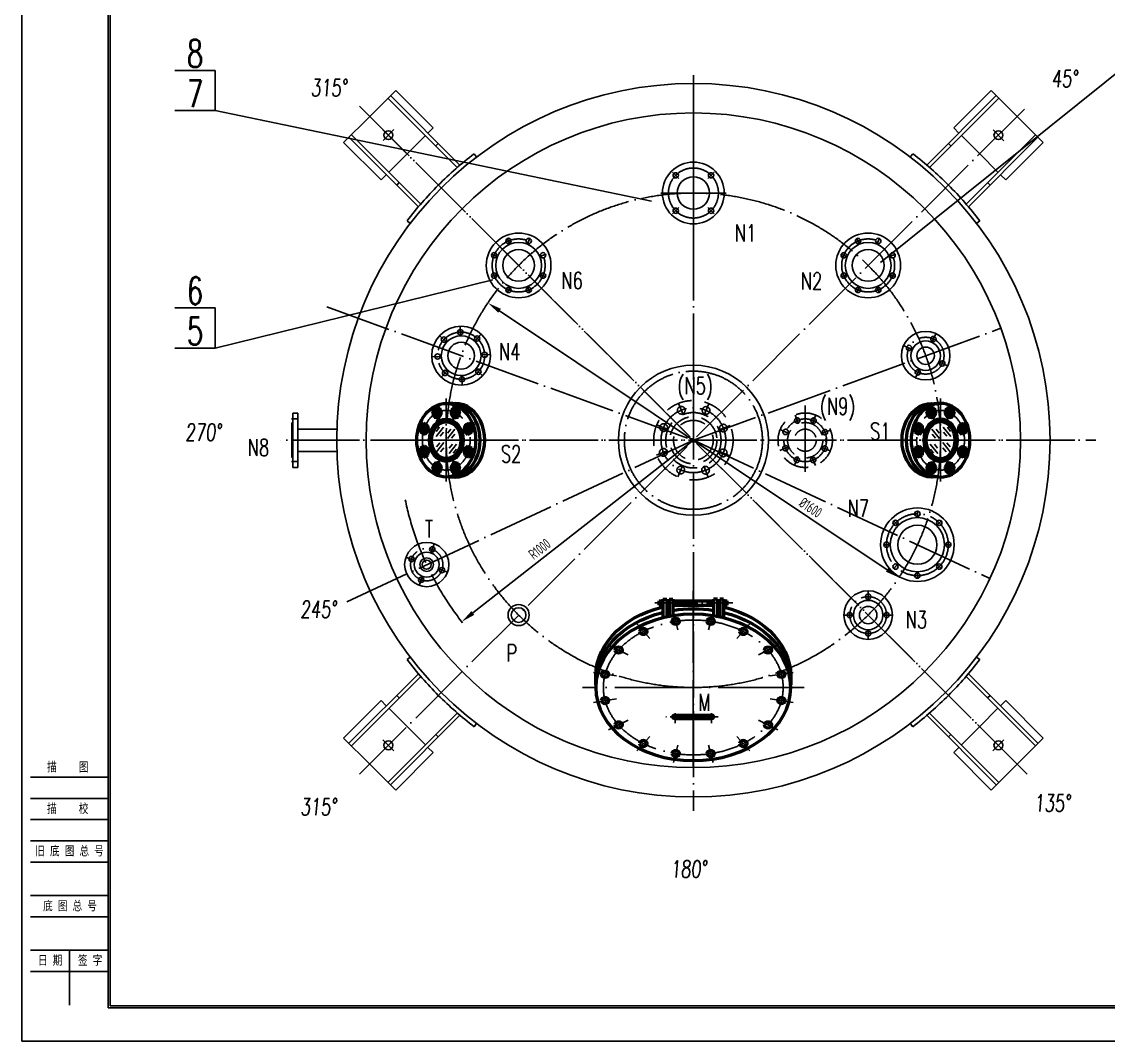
# Model space of a CAD drawing. Header units: millimetres. Extents: x 0 to 7128, y 0 to 10092.
# Drawn here: x 0 to 3693, y 0 to 3464 of the extents above; entities that cross this region are included whole.
import ezdxf
from ezdxf.enums import TextEntityAlignment as Align

# ---------------------------------------------------------------- set-up
doc = ezdxf.new("R2010")
doc.units = ezdxf.units.MM
doc.header["$LTSCALE"] = 360
doc.header["$MEASUREMENT"] = 0
for name, pattern in [('ACAD_ISO10W100', [18.7, 12, -3, 0.7, -3]), ('CENTER', [2, 1.25, -0.25, 0.25, -0.25]), ('CENTER1', [0.75, 0.625, -0.0625, 0, -0.0625]), ('CENTER2', [0.375, 0.3125, -0.03125, 0, -0.03125]), ('CENTER3', [0.375, 0.3125, -0.03125, 0, -0.03125]), ('HIDDEN1', [0.375, 0.25, -0.125])]:
    doc.linetypes.add(name, pattern=pattern)
doc.layers.get('0').update_dxf_attribs({"linetype": 'CONTINUOUS', "lineweight": 25})
doc.layers.get('Defpoints').update_dxf_attribs({"linetype": 'CONTINUOUS'})
for name, color, linetype in [('2', 3, 'CONTINUOUS'), ('3中心线层', 1, 'CENTER'), ('WS', 7, 'CONTINUOUS')]:
    doc.layers.add(name, color=color, linetype=linetype)
for name, color, linetype, lineweight in [('A', 2, 'CONTINUOUS', 50), ('B', 7, 'CONTINUOUS', 25), ('C', 1, 'CENTER', 25), ('C1', 1, 'CENTER1', 25), ('C2', 1, 'CENTER2', 25), ('C3', 1, 'CENTER3', 25), ('E1', 3, 'HIDDEN1', 25)]:
    doc.layers.add(name, color=color, linetype=linetype, lineweight=lineweight)
doc.styles.add('COMPLEX', font='COMPLEX', dxfattribs={"width": 0.7, "oblique": 5})
doc.styles.add('HZ', font='ROMANS.SHX', dxfattribs={"width": 0.7, "bigfont": 'hztxt.shx'})
doc.styles.get("Standard").update_dxf_attribs({"font": 'isocp.shx', "width": 0.7070000000000001, "bigfont": 'hztxt.shx'})
doc.dimstyles.new('STANDARD_WS$3', dxfattribs={"dimtxt": 2.5, "dimasz": 2.5, "dimexe": 1.25, "dimexo": 0.625, "dimtad": 1, "dimtoh": 1, "dimdec": 4, "dimdsep": 46, "dimtxsty": 'Standard', "dimcen": 2.5, "dimadec": 0, "dimazin": 0, "dimtfac": 1, "dimtdec": 4, "dimtmove": 0, "dimatfit": 0, "dimfxl": 1, "dimtolj": 1, "dimtzin": 0, "dimarcsym": 0})
doc.dimstyles.new('STANDARD_WS$4', dxfattribs={"dimtxt": 2.5, "dimasz": 2.5, "dimexe": 1.25, "dimexo": 0.625, "dimtad": 1, "dimtoh": 1, "dimdec": 4, "dimdsep": 46, "dimtxsty": 'Standard', "dimcen": 2.5, "dimadec": 0, "dimazin": 0, "dimtfac": 1, "dimtdec": 4, "dimtmove": 0, "dimatfit": 0, "dimfxl": 1, "dimtolj": 1, "dimtzin": 0, "dimarcsym": 0})

# ---------------------------------------------------------------- blocks, each defined once
blk = doc.blocks.new('label')
at = {"layer": '2'}
for p, q in [((-22.75, 64.5), (-0.75, 64.5)), ((-22.75, 58.5), (-0.75, 58.5)), ((-22.75, 52.5), (-0.75, 52.5)), ((-22.75, 46.5), (-0.75, 46.5)), ((-22.75, 40.5), (-0.75, 40.5)), ((-22.75, 31), (-0.75, 31)), ((-22.75, 25), (-0.75, 25)), ((-22.75, 15.5), (-0.75, 15.5)), ((-11.75, 15.5), (-11.74999999999999, 7.105427357601002e-15)), ((-22.75, 9.5), (-0.75, 9.5))]:
    blk.add_line(p, q, dxfattribs=at)
at = {"color": 1, "style": 'HZ', "width": 0.7}
for s, p in [('描    图', (-18.08084744203165, 65.84833304191672)), ('描    校', (-18.08084744203165, 54.05738647672902)), ('旧 底 图 总 号', (-21.41784556976208, 42.07209321755153)), ('底 图 总 号', (-19.20305904050186, 26.52970749410699)), ('日 期', (-20.64118933126375, 11.12184380890734)), ('签 字', (-9.321930958057962, 11.10732177066249))]:
    blk.add_text(s, height=3, dxfattribs=at).set_placement(p)
blk = doc.blocks.new('A$C01DF0A27')
at = {"layer": 'A'}
for p, q in [((436.4843580960276, 369.4007591549544), (387.3051583222098, 369.4007591549553)), ((420.4039865692827, 378.9647692651433), (420.4039865692827, 369.4007591549544)), ((420.4039865692827, 378.9647692651433), (432.4039865692827, 378.9647692651433)), ((432.4039865692827, 378.9647692651433), (432.4039865692827, 369.4007591549544)), ((436.4843580960276, 369.4007591549544), (436.4843580960276, 359.4007591549544)), ((436.4843580960276, 359.4007591549544), (389.5933076197041, 359.4007591549544)), ((436.4843580960276, 353.0217226757886), (390.8796914486861, 353.0217226757891)), ((436.4843580960276, 343.0217226757886), (392.6324243905663, 343.0217226757882)), ((420.4039865692827, 359.4007591549544), (420.4039865692827, 353.0217226757891)), ((420.4039865692827, 343.0217226757882), (420.4039865692827, 236.9782817789965)), ((432.4039865692827, 359.4007591549544), (432.4039865692827, 353.0217226757891)), ((432.4039865692827, 343.0217226757886), (432.4039865692827, 236.9782817789965)), ((436.4843580960276, 353.0217226757886), (436.4843580960276, 343.0217226757886)), ((124.2304220023365, 337.6786692467917), (124.2304220023365, 242.321335207992)), ((133.2301807121416, 337.6786692467917), (133.2301807121416, 242.321335207992)), ((436.4843580960276, 236.9782817789965), (392.6324243905661, 236.978281778996)), ((436.4843580960276, 226.9782817789965), (436.4843580960276, 236.9782817789965)), ((436.4843580960276, 210.5992452998307), (387.3051583222099, 210.5992452998303)), ((436.4843580960276, 220.5992452998307), (389.5933076197041, 220.5992452998307)), ((436.4843580960276, 226.9782817789965), (390.8796914486862, 226.9782817789969)), ((420.4039865692827, 226.978281778996), (420.4039865692827, 220.5992452998303)), ((420.4039865692827, 210.5992452998316), (420.4039865692827, 201.0352351896413)), ((420.4039865692827, 201.0352351896408), (432.4039865692827, 201.0352351896408)), ((432.4039865692827, 226.978281778996), (432.4039865692827, 220.5992452998303)), ((432.4039865692827, 210.5992452998316), (432.4039865692827, 201.0352351896413)), ((436.4843580960276, 210.5992452998307), (436.4843580960276, 220.5992452998307))]:
    blk.add_line(p, q, dxfattribs=at)
at = {"layer": 'A', "extrusion": (0, 0, -1)}
for centre, major_axis, ratio in [((205.5484676337192, 290.0000022273925), (3.260701510709162e-13, 255.0181334656063), 0.7499999999999999), ((171.1721523537008, 520.4285454287347), (-4.579955462499511e-13, 10), 0.75), ((239.9247829137379, 520.4285454287347), (-4.579955462499511e-13, 10), 0.75), ((107.6530041729725, 485.3478885662762), (-4.579955462499511e-13, 10), 0.75), ((303.4439310944662, 485.3478885662762), (-4.579955462499511e-13, 10), 0.75), ((59.03755287955676, 420.5272868417223), (-4.579955462499511e-13, 10), 0.75), ((352.0593823878816, 420.5272868417223), (-4.579955462499511e-13, 10), 0.75), ((32.7270602327128, 335.8350892674171), (-4.579955462499511e-13, 10), 0.75), ((378.3698750347256, 335.8350892674171), (-4.579955462499511e-13, 10), 0.75), ((32.7270602327128, 244.164915187368), (-4.579955462499511e-13, 10), 0.75), ((378.3698750347256, 244.164915187368), (-4.579955462499511e-13, 10), 0.75), ((59.03755287955676, 159.4727176130632), (-4.579955462499511e-13, 10), 0.75), ((352.0593823878816, 159.4727176130632), (-4.579955462499511e-13, 10), 0.75), ((107.6530041729727, 94.65211588850934), (-4.579955462499511e-13, 10), 0.75), ((303.4439310944662, 94.65211588850934), (-4.579955462499511e-13, 10), 0.75), ((171.1721523537003, 59.57145902605089), (-4.579955462499511e-13, 10), 0.75), ((239.9247829137373, 59.57145902605043), (-4.579955462499511e-13, 10), 0.75)]:
    blk.add_ellipse(centre, major_axis=major_axis, ratio=ratio, dxfattribs=at)
for centre, major_axis, ratio, start_param, end_param in [((220.0276799777248, 290.0000022273925), (3.260701510709162e-13, 255.0181334656063), 0.7499999999999999, 6.245324804602272, 7.537364767352787), ((234.5068923217304, 290.000002227393), (3.260701510709162e-13, 255.0181334656063), 0.7499999999999999, 6.20740989554529, 7.53736476735279), ((128.7303013572391, 337.6786692467931), (2.219659674164568e-13, 5.999839139870346), 0.7499999999999621, 4.71238898038469, 7.853981633974483), ((220.0276799777248, 290.0000022273925), (3.260701510709162e-13, 255.0181334656063), 0.7499999999999999, 7.578364865557425, 7.604268059154236), ((220.0276799777248, 290.0000022273925), (3.260701510709162e-13, 255.0181334656063), 0.7499999999999999, 7.644540243040986, 8.063423024907992), ((128.7303013572391, 242.321335207992), (-8.790664380305124e-13, 5.999839139870346), 0.7499999999999621, 1.570796326794897, 4.71238898038469), ((220.0276799777248, 290.0000022273925), (3.260701510709162e-13, 255.0181334656063), 0.7499999999999999, 8.170598500596201, 9.462638463346694), ((234.5068923217304, 290.000002227393), (3.260701510709162e-13, 255.0181334656063), 0.7499999999999999, 8.170598500596201, 9.500553372403644), ((220.0276799777248, 290.0000022273925), (3.260701510709162e-13, 255.0181334656063), 0.7499999999999999, 8.103695208794738, 8.129598402391556)]:
    blk.add_ellipse(centre, major_axis=major_axis, ratio=ratio, start_param=start_param, end_param=end_param, dxfattribs=at)
at = {"layer": 'B'}
blk.add_line((138.6629830238538, 242.3213352079929), (112.5609580043252, 242.3213352079929), dxfattribs=at)
at = {"layer": 'C1'}
for p, q in [((205.5484676337192, 2.227392542408779e-06), (205.5484676337192, 579.2960928359935)), ((5.266344032861525e-06, 290.0000022273925), (458.4367389419872, 290.0000022273925))]:
    blk.add_line(p, q, dxfattribs=at)
at = {"layer": 'C1', "extrusion": (0, 0, -1)}
blk.add_ellipse((205.5484676337192, 290.0000022273925), major_axis=(-7.078639060631675e-14, 234.9429052469113), ratio=0.7500000000000007, dxfattribs=at)
at = {"layer": 'C2'}
for p, q in [((166.6092115479714, 551.0144821125705), (175.5711732155871, 490.941383687873)), ((244.4877237194675, 551.0144821125705), (235.5257620518515, 490.941383687873)), ((94.6588481302947, 511.2773936522044), (120.1803557096326, 460.3498798986739)), ((316.4380871371443, 511.2773936522044), (290.9165795578064, 460.3498798986734)), ((39.5904240651106, 437.8528282319594), (77.78605938025862, 403.8241514595093)), ((371.5065112023277, 437.8528282319594), (333.3108758871796, 403.8241514595093)), ((426.4039865692827, 390.5269030416989), (426.4039865692827, 186.4821172795801)), ((9.787607719836046, 341.9190103417241), (54.84243153835916, 329.9697281182362)), ((128.7303013572391, 224.790470015113), (128.7303013572391, 361.7989451910125)), ((401.3093275476023, 341.9190103417241), (356.2545037290791, 329.9697281182362)), ((138.6629830238538, 337.6786692467922), (112.5609580043252, 337.6786692467922)), ((9.787607719835933, 238.0809941130628), (54.84243153835916, 250.0302763365503)), ((138.6629830238538, 242.3213352079929), (112.5609580043252, 242.3213352079929)), ((401.3093275476024, 238.0809941130628), (356.2545037290791, 250.0302763365503)), ((39.59042406511026, 142.1471762228266), (77.78605938025851, 176.1758529952776)), ((371.5065112023281, 142.1471762228266), (333.3108758871798, 176.1758529952776)), ((94.65884813029425, 68.72261080258158), (120.1803557096323, 119.6501245561121)), ((316.4380871371436, 68.72261080258068), (290.9165795578057, 119.6501245561117)), ((166.6092115479709, 28.98552234221506), (175.5711732155868, 89.05862076691301)), ((244.4877237194668, 28.98552234221461), (235.5257620518508, 89.05862076691255))]:
    blk.add_line(p, q, dxfattribs=at)
blk = doc.blocks.new('人孔DN400-3')
at = {"layer": 'A'}
blk.add_blockref('A$C01DF0A27', (-205.5484676337192, -289.648047531693), dxfattribs=at)
blk = doc.blocks.new('视镜DN80')
at = {"layer": 'A'}
for p, q in [((-23.65634935935272, 71.38934932448223), (-29.63257243093717, 61.65389239867238)), ((-13.92331541140005, 69.78762653904352), (-23.65634935935272, 71.38934932448223)), ((23.6563493593528, 71.389349324482), (13.92331541140037, 69.7876265390434)), ((29.6325724309372, 61.65389239867216), (23.6563493593528, 71.389349324482)), ((-29.63257243093717, 61.65389239867238), (-25.87576155456917, 50.31671268742394)), ((-25.87576155456917, 50.31671268742394), (-16.14272760661673, 48.71498990198535)), ((-16.14272760661673, 48.71498990198535), (-10.16650453503208, 58.45044682779502)), ((-10.16650453503208, 58.45044682779502), (-13.92331541140005, 69.78762653904352)), ((13.92331541140037, 69.7876265390434), (10.16650453503188, 58.45044682779519)), ((10.16650453503188, 58.45044682779519), (16.14272760661645, 48.71498990198523)), ((16.14272760661645, 48.71498990198523), (25.87576155456911, 50.31671268742372)), ((25.87576155456911, 50.31671268742372), (29.6325724309372, 61.65389239867216)), ((-49.32311391893769, 37.04071553867163), (-57.11147945958568, 29.57043669919113)), ((-57.11147945958568, 29.57043669919113), (-55.83010123123476, 17.40414426425025)), ((-40.25337014993899, 32.34470194321133), (-49.32311391893769, 37.04071553867163)), ((-38.97199192158824, 20.17840950827053), (-40.25337014993899, 32.34470194321133)), ((40.25337014993896, 32.34470194321159), (38.97199192158813, 20.17840950827076)), ((49.32311391893779, 37.04071553867158), (40.25337014993896, 32.34470194321159)), ((57.11147945958569, 29.57043669919096), (49.32311391893779, 37.04071553867158)), ((55.83010123123485, 17.40414426425014), (57.11147945958569, 29.57043669919096)), ((-55.83010123123476, 17.40414426425025), (-46.76035746223603, 12.70813066878995)), ((-46.76035746223603, 12.70813066878995), (-38.97199192158824, 20.17840950827053)), ((38.97199192158813, 20.17840950827076), (46.76035746223589, 12.70813066878998)), ((46.76035746223589, 12.70813066878998), (55.83010123123485, 17.40414426425014)), ((-55.83010123123485, -17.40414426425016), (-57.11147945958568, -29.57043669919099)), ((-46.76035746223592, -12.70813066879001), (-55.83010123123485, -17.40414426425016)), ((-38.97199192158813, -20.17840950827076), (-46.76035746223592, -12.70813066879001)), ((-40.25337014993896, -32.34470194321159), (-38.97199192158813, -20.17840950827076)), ((46.76035746223623, -12.70813066879009), (38.97199192158824, -20.17840950827059)), ((38.97199192158824, -20.17840950827059), (40.25337014993896, -32.34470194321136)), ((55.83010123123485, -17.40414426425059), (46.76035746223623, -12.70813066879009)), ((57.11147945958568, -29.57043669919116), (55.83010123123485, -17.40414426425059)), ((-57.11147945958568, -29.57043669919099), (-49.32311391893778, -37.04071553867158)), ((-49.32311391893778, -37.04071553867158), (-40.25337014993896, -32.34470194321159)), ((40.25337014993896, -32.34470194321136), (49.32311391893758, -37.04071553867186)), ((49.32311391893758, -37.04071553867186), (57.11147945958568, -29.57043669919116)), ((-25.87576155456911, -50.31671268742372), (-29.63257243093737, -61.65389239867204)), ((-29.63257243093737, -61.65389239867204), (-23.6563493593528, -71.389349324482)), ((-16.14272760661645, -48.71498990198526), (-25.87576155456911, -50.31671268742372)), ((-23.6563493593528, -71.389349324482), (-13.92331541140037, -69.78762653904343)), ((-10.16650453503188, -58.45044682779522), (-16.14272760661645, -48.71498990198526)), ((-13.92331541140037, -69.78762653904343), (-10.16650453503188, -58.45044682779522)), ((16.1427276066165, -48.71498990198523), (10.16650453503208, -58.45044682779508)), ((10.16650453503208, -58.45044682779508), (13.92331541140008, -69.78762653904352)), ((13.92331541140008, -69.78762653904352), (23.65634935935272, -71.38934932448223)), ((25.87576155456917, -50.31671268742394), (16.1427276066165, -48.71498990198523)), ((23.65634935935272, -71.38934932448223), (29.63257243093717, -61.65389239867238)), ((29.63257243093717, -61.65389239867238), (25.87576155456917, -50.31671268742394))]:
    blk.add_line(p, q, dxfattribs=at)
for centre, major_axis, ratio, start_param, end_param in [((-19.82573626627969, -5.854872142663226e-12), (-9.23705556488131e-13, 80.00000000000007), 0.7999999999999984, 6.12767065148893, 9.580292616460502), ((-9.912868133139867, -2.842170943040401e-14), (-9.23705556488131e-13, 80.00000000000007), 0.7999999999999984, 6.205663401684784, 9.502299866264146), ((-1.4210854715202e-14, 0), (-9.23705556488131e-13, 80.00000000000007), 0.7999999999999984, 4.71238898038468, 10.99557428756427), ((-19.89953848298485, 60.05216961323356), (2.5602966050467e-13, 10.6272357939597), 0.8000000000000007, -1.570796326794868, 4.712388980384718), ((-19.89953848298485, 60.05216961323356), (-4.60631532916985e-13, 6.000000000000099), 0.8000000000000077, 4.712388980384634, 10.99557428756422), ((19.89953848298454, 60.05216961323367), (2.5602966050467e-13, 10.6272357939597), 0.8000000000000007, -1.570796326794868, 4.712388980384718), ((19.89953848298454, 60.05216961323367), (-4.60631532916985e-13, 6.000000000000099), 0.8000000000000077, 4.712388980384634, 10.99557428756422), ((-48.04173569058698, 24.87442310373083), (3.657566578638145e-13, 10.6272357939597), 0.7999999999999896, -1.570796326794878, 4.712388980384707), ((-48.04173569058698, 24.87442310373083), (9.902079156631608e-13, 5.999999999999902), 0.8000000000000148, -1.570796326794792, 4.712388980384794), ((-1.4210854715202e-14, 0), (5.735784168127617e-13, 45.92297856401267), 0.8000000000000008, -1.570796326794887, 4.712388980384699), ((-1.4210854715202e-14, 0), (7.815970093361128e-13, 40.00000000000014), 0.799999999999994, -1.57079632679488, 4.712388980384707), ((48.04173569058706, 24.87442310373089), (3.657566578638145e-13, 10.6272357939597), 0.7999999999999896, -1.570796326794878, 4.712388980384707), ((48.04173569058706, 24.87442310373089), (1.171396313281983e-12, 5.999999999999901), 0.7999999999999821, -1.570796326794749, 4.712388980384837), ((-48.04173569058686, -24.87442310373103), (2.5602966050467e-13, 10.6272357939597), 0.8000000000000007, -1.570796326794868, 4.712388980384718), ((-48.04173569058686, -24.87442310373103), (-2.804423360203191e-13, 6.000000000000099), 0.7999999999999748, 4.712388980384676, 10.99557428756426), ((48.04173569058695, -24.87442310373086), (2.5602966050467e-13, 10.6272357939597), 0.8000000000000007, -1.570796326794868, 4.712388980384718), ((48.04173569058695, -24.87442310373086), (-2.804423360203191e-13, 6.000000000000099), 0.7999999999999748, 4.712388980384676, 10.99557428756426), ((-19.89953848298474, -60.05216961323359), (2.5602966050467e-13, 10.6272357939597), 0.8000000000000007, -1.570796326794868, 4.712388980384718), ((-19.89953848298474, -60.05216961323359), (-4.60631532916985e-13, 6.000000000000099), 0.8000000000000077, 4.712388980384634, 10.99557428756422), ((19.89953848298471, -60.05216961323379), (2.5602966050467e-13, 10.6272357939597), 0.8000000000000007, -1.570796326794868, 4.712388980384718), ((19.89953848298471, -60.05216961323379), (-4.60631532916985e-13, 6.000000000000099), 0.8000000000000077, 4.712388980384634, 10.99557428756422)]:
    blk.add_ellipse(centre, major_axis=major_axis, ratio=ratio, start_param=start_param, end_param=end_param, dxfattribs=at)
at = {"layer": 'B'}
for p, q in [((-22.38858760981232, 8.352024855192951), (-6.139019168137267, 28.64526186085394)), ((-22.1051758758132, 19.4374100140567), (-15.00758489307638, 28.30122055148161)), ((4.881084903108487, 5.086423254399818), (21.13065334478351, 25.37966026006083)), ((5.16449663710749, 16.17180841326339), (12.26208761984459, 25.03561895068839)), ((-13.5200218848732, 8.69606616456528), (-6.422430902136327, 17.55987670198988)), ((13.7496506280476, 5.430464563772176), (20.84724161078448, 14.29427510119675)), ((-18.65302980678975, -24.30408194257438), (-2.403461365114609, -4.010844936913202)), ((-18.36961807279063, -13.21869678371064), (-11.27202709005364, -4.354886246285844)), ((-9.78446408185063, -23.96004063320206), (-2.68687309911364, -15.09623009577729)), ((6.001759259193122, -28.50274888809989), (22.25132770086829, -8.209511882438704)), ((6.285170993192267, -17.41736372923611), (13.38276197592926, -8.553553191811346)), ((14.87032498413235, -28.15870757872736), (21.96791596686923, -19.29489704130276))]:
    blk.add_line(p, q, dxfattribs=at)
for centre, major_axis, ratio, start_param, end_param in [((-19.89953848298485, 60.05216961323356), (-6.84952095042521e-13, 4.500000000000202), 0.7999999999999606, -0.1722331067387233, 4.311802814269505), ((19.89953848298454, 60.05216961323367), (7.141787161657732e-13, 4.500000000000162), 0.799999999999952, -0.9576312701358453, 3.526404650872307), ((-48.04173569058698, 24.87442310373083), (4.011790899483008e-13, 4.500000000000005), 0.7999999999999662, 0.6131650566590512, 5.097200977667073), ((48.04173569058706, 24.87442310373089), (-1.278976924368224e-13, 4.500000000000154), 0.7999999999999571, 4.540155873646164, 9.024191794654177), ((-48.04173569058686, -24.87442310373103), (6.349920589343524e-13, 4.499999999999958), 0.8000000000000514, 1.398563220056474, 5.882599141064688), ((48.04173569058695, -24.87442310373086), (4.011790899483008e-13, 4.500000000000005), 0.7999999999999662, 3.754757710248844, 8.238793631256867), ((-19.89953848298474, -60.05216961323359), (-4.773681450131932e-13, 4.49999999999992), 0.8000000000000225, 2.18396138345372, 6.667997304461755), ((19.89953848298471, -60.05216961323379), (1.973421426271179e-14, 4.499999999999917), 0.8000000000000328, 2.969359546851302, 7.45339546785935)]:
    blk.add_ellipse(centre, major_axis=major_axis, ratio=ratio, start_param=start_param, end_param=end_param, dxfattribs=at)
at = {"layer": 'C1'}
blk.add_ellipse((-1.4210854715202e-14, 0), major_axis=(-4.07729405793589e-13, 65.00000000000004), ratio=0.7999999999999987, start_param=4.712388980384684, end_param=10.99557428756427, dxfattribs=at)
at = {"layer": 'C2'}
for p, q in [((-14.80147114140975, 44.66739046583143), (-24.49173967136575, 73.910362600903)), ((14.80147114140946, 44.66739046583137), (24.49173967136583, 73.91036260090306)), ((-35.73391237266513, 18.50183892676191), (-59.12829008072246, 30.6146745892072)), ((35.73391237266513, 18.50183892676216), (59.12829008072251, 30.61467458920723)), ((-35.73391237266516, -18.50183892676219), (-59.12829008072249, -30.61467458920725)), ((35.73391237266513, -18.50183892676193), (59.12829008072235, -30.6146745892074)), ((-14.80147114140946, -44.6673904658314), (-24.49173967136581, -73.91036260090308)), ((14.80147114140975, -44.66739046583143), (24.49173967136575, -73.910362600903))]:
    blk.add_line(p, q, dxfattribs=at)
at = {"layer": 'C3'}
for p, q in [((4.263256414560601e-14, 89.98142331900408), (9.947598300641403e-14, -90.91165405495786)), ((78.41957899601312, -5.684341886080801e-14), (-97.09178405252715, 2.842170943040401e-14))]:
    blk.add_line(p, q, dxfattribs=at)
blk = doc.blocks.new('*D18')
at = {"layer": 'B', "lineweight": -2}
blk.add_line((2282.717702280753, 2042.119001762166), (1533.199288715221, 1455.155503982093), dxfattribs=at)
at = {"layer": 'B'}
blk.add_solid([(1528.266822347321, 1461.453978045668), (1538.131755083121, 1448.857029918517), (1495.408444333766, 1425.560705774694)], dxfattribs=at)
at = {"layer": 'Defpoints', "color": 0}
for p in [(2282.717702280753, 2042.119001762166), (1495.408444333766, 1425.560705774694)]:
    blk.add_point(p, dxfattribs=at)
at = {"layer": 'B', "lineweight": -2, "insert": (1760.093491085318, 1672.469730959294), "char_height": 36, "attachment_point": 5, "rotation": 38.065236311319445}
blk.add_mtext('\\A1;R1000', dxfattribs=at)
blk = doc.blocks.new('*D43')
at = {"layer": 'B', "lineweight": -2}
blk.add_line((1624.119173974976, 2482.01896597388), (2941.316230586523, 1602.219037550445), dxfattribs=at)
at = {"layer": 'B'}
for points in [[(1628.562607956913, 2488.671476360807), (1619.67573999304, 2475.366455586953), (1584.204111653414, 2508.679569865499)], [(2945.75966456846, 1608.871547937371), (2936.872796604586, 1595.566527163517), (2981.231292908085, 1575.558433658825)]]:
    blk.add_solid(points, dxfattribs=at)
at = {"layer": 'Defpoints', "color": 0}
for p in [(1584.204111653414, 2508.679569865499), (2981.231292908085, 1575.558433658825)]:
    blk.add_point(p, dxfattribs=at)
at = {"layer": 'B', "lineweight": -2, "insert": (2681.204703394202, 1813.475889066457), "char_height": 36, "attachment_point": 5, "rotation": 326.25971461102955}
blk.add_mtext('\\A1;%%c1600{}{}', dxfattribs=at)

msp = doc.modelspace()

# ---------------------------------------------------------------- linework, layer by layer
at = {"layer": '3中心线层', "color": 0, "lineweight": -2}
for p, q in [((2282.71770228075, 3082.119001762163), (2282.71770228075, 2682.119001762163)), ((1650.248689174749, 2729.034270983399), (1658.364305167636, 2709.44144078636)), ((1727.247322993353, 2729.034270983399), (1719.131707000466, 2709.441440786359)), ((2838.188081568149, 2729.034270983397), (2846.303697561036, 2709.441440786357)), ((2915.186715386752, 2729.034270983397), (2907.071099393866, 2709.441440786357)), ((1595.802433059515, 2674.588014868167), (1615.395263256555, 2666.47239887528)), ((1781.693579108587, 2674.588014868165), (1762.100748911547, 2666.472398875278)), ((2783.741825452915, 2674.588014868163), (2803.334655649955, 2666.472398875276)), ((2969.632971501987, 2674.588014868164), (2950.040141304947, 2666.472398875278)), ((1595.802433059514, 2597.589381049563), (1615.395263256555, 2605.70499704245)), ((1781.693579108586, 2597.58938104956), (1762.100748911546, 2605.704997042449)), ((2783.741825452915, 2597.589381049558), (2803.334655649955, 2605.704997042447)), ((2969.632971501987, 2597.58938104956), (2950.040141304947, 2605.704997042447)), ((1650.248689174748, 2543.143124934329), (1658.364305167635, 2562.735955131368)), ((1727.247322993352, 2543.143124934328), (1719.131707000465, 2562.735955131368)), ((2838.18808156815, 2543.143124934326), (2846.303697561037, 2562.735955131366)), ((2915.186715386753, 2543.143124934326), (2907.071099393866, 2562.735955131366)), ((3044.016243391538, 1782.042116414622), (3044.016243391538, 1802.197207385331)), ((2976.89593211736, 1754.239973174154), (2962.64413061654, 1768.491774674974)), ((3111.136554665715, 1754.239973174155), (3125.388356166535, 1768.491774674974)), ((2949.093788876893, 1687.119661899976), (2928.938697906183, 1687.119661899976)), ((3138.938697906183, 1687.119661899978), (3159.093788876893, 1687.119661899977)), ((2976.895932117361, 1619.999350625799), (2962.64413061654, 1605.74754912498)), ((3044.016243391538, 1592.197207385331), (3044.016243391539, 1572.042116414621)), ((3111.136554665716, 1619.9993506258), (3125.388356166536, 1605.74754912498))]:
    msp.add_line(p, q, dxfattribs=at)
for centre, radius in [((2282.71770228075, 2882.119001762163), 0), ((1688.74800608405, 2636.088697958864), 89.99999999999909), ((2876.687398477451, 2636.088697958861), 89.99999999999909), ((3044.016243391538, 1687.119661899977), 0)]:
    msp.add_circle(centre, radius, dxfattribs=at)
at = {"layer": 'A', "color": 0, "lineweight": -2}
for p, q in [((1182.501181794473, 3142.335522248358), (1270.889529442791, 3230.723869896677)), ((1489.450441992885, 2976.807618287256), (1253.211859913128, 3213.046200367013)), ((1270.889529442791, 3230.723869896677), (1398.16875005637, 3103.444649283098)), ((3075.984962568571, 2976.807618287351), (3312.223544648328, 3213.046200367108)), ((3294.545875118664, 3230.723869896771), (3167.266654505086, 3103.444649283193)), ((3382.934222766982, 3142.335522248453), (3294.545875118664, 3230.723869896771)), ((1480.311575048947, 2968.975922482717), (1244.726578538889, 3204.560918992775)), ((3085.123829512509, 2968.975922482812), (3320.708826022566, 3204.560918992869)), ((1182.501181794473, 3142.335522248358), (1094.112834146155, 3053.94717460004)), ((3382.934222766982, 3142.335522248453), (3471.322570415301, 3053.947174600135)), ((1398.16875005637, 3103.444649283098), (1380.491080526707, 3085.766979753434)), ((3167.266654505086, 3103.444649283193), (3184.944324034749, 3085.766979753529)), ((1348.029085755576, 2835.386262049946), (1111.790503675818, 3071.624844129703)), ((1355.860781560114, 2844.525128993884), (1120.275785050057, 3080.110125503942)), ((1372.005799152468, 3077.281698379196), (1309.780402408052, 3015.05630163478)), ((3193.429605408988, 3077.281698379291), (3255.655002153404, 3015.056301634874)), ((3209.574623001341, 2844.52512899398), (3445.159619511399, 3080.110125504037)), ((3217.40631880588, 2835.386262050041), (3453.644900885637, 3071.624844129798)), ((1094.112834146155, 3053.94717460004), (1221.392054759733, 2926.667953986461)), ((1415.846419586034, 3050.411640694107), (1407.361138211795, 3041.926359319868)), ((3149.588984975422, 3050.411640694202), (3158.07426634966, 3041.926359319963)), ((3471.322570415301, 3053.947174600135), (3344.043349801723, 2926.667953986556)), ((1247.555005663635, 2952.830904890363), (1309.780402408052, 3015.05630163478)), ((1544.597411644664, 3005.856803205641), (1537.302879881162, 3015.38517170981)), ((3020.837992916791, 3005.856803205736), (3028.132524680293, 3015.385171709906)), ((3317.880398897821, 2952.830904890458), (3255.655002153404, 3015.056301634874)), ((1221.392054759733, 2926.667953986461), (1239.069724289397, 2944.345623516125)), ((1274.425063348724, 2908.990284456798), (1282.910344722963, 2917.475565831036)), ((3291.010341212732, 2908.990284456892), (3282.525059838493, 2917.475565831131)), ((3344.043349801723, 2926.667953986556), (3326.365680272059, 2944.345623516219)), ((1318.979900837191, 2780.239292398167), (1309.451532333021, 2787.533824161669)), ((3246.455503724264, 2780.239292398262), (3255.983872228435, 2787.533824161764)), ((938.1162892604689, 2134.619001762152), (921.1162892604689, 2134.619001762152)), ((921.1162892604689, 2134.619001762152), (921.1162892604689, 1949.619001762152)), ((938.1162892604689, 1949.619001762152), (938.1162892604689, 2134.619001762152)), ((921.1162892604689, 2101.119001762152), (918.1162892604689, 2101.119001762152)), ((918.1162892604689, 2101.119001762152), (918.1162892604689, 1983.119001762152)), ((1071.313558322179, 2080.119001762152), (938.1162892604689, 2080.119001762152)), ((938.1162892604689, 2004.119001762152), (1071.31355832218, 2004.119001762152)), ((918.1162892604689, 1983.119001762152), (921.1162892604689, 1983.119001762152)), ((921.1162892604689, 1949.619001762152), (938.1162892604689, 1949.619001762152)), ((1318.979900837287, 1303.998711126041), (1309.451532333117, 1296.704179362539)), ((3246.45550372436, 1303.998711126137), (3255.98387222853, 1296.704179362634)), ((1348.029085755671, 1248.851741474262), (1111.790503675914, 1012.613159394505)), ((1355.86078156021, 1239.712874530324), (1120.275785050153, 1004.127878020266)), ((3209.574623001437, 1239.712874530419), (3445.159619511494, 1004.127878020361)), ((3217.406318805975, 1248.851741474357), (3453.644900885733, 1012.6131593946)), ((1094.11283414625, 1030.290828924168), (1221.392054759829, 1157.570049537747)), ((1221.392054759829, 1157.570049537747), (1239.069724289493, 1139.892380008084)), ((1274.42506334882, 1175.247719067411), (1282.910344723059, 1166.762437693172)), ((3291.010341212827, 1175.247719067506), (3282.525059838588, 1166.762437693268)), ((3344.043349801818, 1157.570049537842), (3326.365680272154, 1139.892380008179)), ((3471.322570415397, 1030.290828924263), (3344.043349801818, 1157.570049537842)), ((1480.311575049043, 1115.262081041491), (1244.726578538985, 879.6770845314338)), ((1247.555005663731, 1131.407098633845), (1309.780402408147, 1069.181701889429)), ((3085.123829512605, 1115.262081041587), (3320.708826022662, 879.6770845315291)), ((3317.880398897916, 1131.40709863394), (3255.655002153499, 1069.181701889524)), ((1489.450441992981, 1107.430385236953), (1253.211859913224, 871.1918031571954)), ((1544.59741164476, 1078.381200318568), (1537.302879881258, 1068.852831814398)), ((3020.837992916887, 1078.381200318663), (3028.132524680389, 1068.852831814493)), ((3075.984962568666, 1107.430385237048), (3312.223544648423, 871.1918031572909)), ((1372.005799152564, 1006.956305145012), (1309.780402408147, 1069.181701889429)), ((1415.846419586129, 1033.826362830101), (1407.361138211891, 1042.31164420434)), ((3149.588984975517, 1033.826362830197), (3158.074266349756, 1042.311644204435)), ((3193.429605409083, 1006.956305145108), (3255.655002153499, 1069.181701889524)), ((1182.501181794569, 941.90248127585), (1094.11283414625, 1030.290828924168)), ((1398.168750056466, 980.7933542411104), (1380.491080526802, 998.4710237707739)), ((3167.266654505181, 980.7933542412056), (3184.944324034845, 998.4710237708691)), ((3382.934222767078, 941.9024812759453), (3471.322570415397, 1030.290828924263)), ((1270.889529442887, 853.5141336275317), (1398.168750056466, 980.7933542411104)), ((3294.54587511876, 853.514133627627), (3167.266654505181, 980.7933542412056)), ((1182.501181794569, 941.90248127585), (1270.889529442887, 853.5141336275317)), ((3382.934222767078, 941.9024812759453), (3294.54587511876, 853.514133627627))]:
    msp.add_line(p, q, dxfattribs=at)
at = {"layer": 'A', "color": 0, "linetype": 'ACAD_ISO10W100', "lineweight": -2}
for p, q in [((2282.71770228075, 2771.119001762163), (2282.71770228075, 2993.119001762163)), ((2212.007024162096, 2952.829679880818), (2233.220227597692, 2931.616476445222)), ((2353.428380399405, 2952.829679880818), (2332.215176963809, 2931.616476445221)), ((2171.71770228075, 2882.119001762163), (2393.71770228075, 2882.119001762163)), ((2212.007024162096, 2811.408323643508), (2233.220227597692, 2832.621527079104)), ((2353.428380399405, 2811.408323643508), (2332.215176963809, 2832.621527079104))]:
    msp.add_line(p, q, dxfattribs=at)
at = {"layer": 'A', "color": 0, "lineweight": -2}
for centre, radius in [((2282.71770228075, 2042.119001762163), 1111.999999999999), ((1246.140792101263, 3078.695911941569), 15), ((3319.294612460194, 3078.695911941663), 15), ((2282.71770228075, 2882.119001762163), 105), ((2222.613625879894, 2942.22307816302), 9), ((2282.71770228075, 2882.119001762163), 55), ((2342.821778681607, 2942.22307816302), 9), ((2222.613625879894, 2822.014925361306), 9), ((2342.821778681607, 2822.014925361306), 9), ((1688.74800608405, 2636.088697958864), 110), ((2876.687398477451, 2636.088697958861), 110), ((1688.74800608405, 2636.088697958864), 78), ((1654.306497171193, 2719.237855884879), 9), ((1723.189514996909, 2719.23785588488), 9), ((2876.687398477451, 2636.088697958861), 78), ((2842.245889564593, 2719.237855884878), 9), ((2911.128907390309, 2719.237855884876), 9), ((1605.598848158036, 2670.530206871722), 9), ((1688.74800608405, 2636.088697958865), 54), ((1771.897164010066, 2670.530206871721), 9), ((2793.538240551436, 2670.530206871719), 9), ((2876.687398477451, 2636.088697958862), 54), ((2959.836556403466, 2670.530206871719), 9), ((1605.598848158035, 2601.647189046006), 9), ((1771.897164010066, 2601.647189046006), 9), ((2793.538240551435, 2601.647189046003), 9), ((2959.836556403467, 2601.647189046003), 9), ((1654.306497171192, 2552.939540032848), 9), ((1723.189514996908, 2552.939540032849), 9), ((2842.245889564593, 2552.939540032847), 9), ((2911.128907390309, 2552.939540032845), 9), ((1493.375900820584, 2329.415922155713), 100), ((1490.583941084385, 2409.367188317241), 9), ((3072.059503740913, 2329.415922155718), 82.5), ((1434.867604691051, 2383.975790960713), 9), ((1493.375900820584, 2329.415922155713), 67.5), ((1493.375900820584, 2329.415922155713), 45.49999999999999), ((1547.935769625584, 2387.924218285246), 9), ((3015.415267051123, 2355.829563514512), 9), ((3072.059503740913, 2329.415922155718), 50), ((3098.473145099707, 2386.060158845507), 9), ((1413.424634659056, 2326.623962419512), 9), ((1573.327166982112, 2332.207881891913), 9), ((3072.059503740913, 2329.415922155718), 29.5), ((2282.71770228075, 2042.119001762162), 254.999999999997), ((3128.703740430703, 2303.002280796924), 9), ((1438.816032015584, 2270.907626026179), 9), ((1496.167860556784, 2249.464655994186), 9), ((1551.884196950118, 2274.856053350713), 9), ((3045.645862382118, 2272.771685465928), 9), ((3044.016243391538, 1687.119661899977), 125.0000000000001), ((3044.016243391538, 1687.119661899977), 92.00000000000011), ((3044.016243391538, 1792.119661899977), 9), ((2969.77003136695, 1761.365873924565), 9), ((3044.016243391538, 1687.119661899976), 66.5), ((3118.262455416125, 1761.365873924564), 9), ((1376.409915244099, 1619.500740021462), 75), ((1376.409915244099, 1619.500740021462), 42.5), ((1395.221023127011, 1671.183834164687), 9), ((2939.016243391538, 1687.119661899977), 9), ((3149.016243391538, 1687.119661899977), 9), ((1324.726821100875, 1638.311847904374), 9), ((1376.409915244099, 1619.500740021462), 23), ((1376.409915244099, 1619.500740021462), 15.65543500489116), ((1428.093009387324, 1600.689632138551), 9), ((2969.770031366951, 1612.873449875389), 9), ((3044.016243391538, 1582.119661899976), 9), ((3118.262455416126, 1612.873449875389), 9), ((1357.598807361188, 1567.817645878237), 9), ((2876.687398477452, 1448.149305565462), 82.5), ((2876.687398477452, 1510.649305565463), 9), ((1688.74800608405, 1448.149305565462), 35.83691269798783), ((2876.687398477452, 1448.149305565462), 50), ((2876.687398477452, 1448.149305565462), 29.5), ((1688.74800608405, 1448.149305565462), 25.03503970028669), ((2814.187398477452, 1448.149305565463), 9), ((2939.187398477452, 1448.149305565462), 9), ((2876.687398477452, 1385.649305565462), 9), ((1246.140792101358, 1005.54209158264), 15), ((3319.294612460288, 1005.542091582734), 15)]:
    msp.add_circle(centre, radius, dxfattribs=at)
at = {"layer": 'A', "color": 0, "linetype": 'ACAD_ISO10W100', "lineweight": -2}
msp.add_circle((2282.71770228075, 2882.119001762163), 85, dxfattribs=at)
at = {"layer": 'A', "color": 0, "lineweight": -2}
for centre, radius, start, end in [((2282.71770228075, 2042.119001762162), 1211.999999999999, 0, 359.9999999999995), ((2281.345119758368, 2043.491584284463), 1224, 127.4362007243385, 134.9999999999973), ((2284.090284803087, 2043.491584284559), 1224, 44.99999999999727, 52.56379927565769), ((2281.345119758368, 2043.491584284463), 1224, 134.9999999999973, 142.5637992756577), ((2284.090284803087, 2043.491584284559), 1224, 37.43620072433841, 44.99999999999727), ((2281.345119758464, 2040.746419239745), 1224, 217.4362007243384, 224.9999999999973), ((2284.090284803183, 2040.746419239841), 1224, 314.9999999999973, 322.5637992756577), ((2281.345119758464, 2040.746419239745), 1224, 224.9999999999973, 232.5637992756577), ((2284.090284803183, 2040.746419239841), 1224, 307.4362007243384, 314.9999999999973)]:
    msp.add_arc(centre, radius, start, end, dxfattribs=at)
at = {"layer": 'B', "color": 0, "lineweight": -2}
for p, q in [((3931.470165163584, 3458.79785142839), (2918.241633854917, 2646.369636797298)), ((520.6266548110525, 3298.753918833497), (657.42665481105, 3298.753918833497)), ((657.42665481105, 3161.953918833497), (657.42665481105, 3298.753918833497)), ((520.6266548110525, 3161.953918833497), (657.42665481105, 3161.953918833497)), ((657.42665481105, 3161.953918833497), (2140.243642903113, 2854.943192609543)), ((657.42665481105, 2355.18600957705), (1601.570681992967, 2587.09773793236)), ((520.6266548110525, 2491.98600957705), (657.42665481105, 2491.98600957705)), ((657.42665481105, 2355.18600957705), (657.42665481105, 2491.98600957705)), ((520.6266548110525, 2355.18600957705), (657.42665481105, 2355.18600957705))]:
    msp.add_line(p, q, dxfattribs=at)
at = {"layer": 'C', "color": 0, "lineweight": -2}
for p, q in [((1227.945043055697, 3060.500162896004), (1264.888443157329, 3097.443562997635)), ((3301.098863414629, 3096.891660987229), (3338.042263516259, 3059.948260885597)), ((1264.336541146923, 987.3463425370744), (1227.393141045292, 1024.289742638706)), ((3337.490361505854, 1023.7378406283), (3300.546961404222, 986.7944405266685))]:
    msp.add_line(p, q, dxfattribs=at)
at = {"layer": 'C', "color": 0, "lineweight": -2, "ltscale": 2}
for p, q in [((916.9162892604691, 2114.619001762152), (939.9162892604691, 2114.619001762152)), ((916.9162892604691, 1969.619001762152), (939.9162892604691, 1969.619001762152))]:
    msp.add_line(p, q, dxfattribs=at)
at = {"layer": 'C1', "color": 0, "lineweight": -2}
for p, q in [((2282.717702280751, 3282.612932632426), (2282.71770228075, 783.2890027045978)), ((1147.835471116347, 907.2367705977601), (3417.599933445144, 3177.001232926555)), ((3417.599933445148, 907.2367705977668), (1147.83547111635, 3177.001232926562)), ((1147.835471116348, 3177.001232926545), (3417.599933445143, 907.2367705977481)), ((1036.493601276521, 2495.707479752846), (2282.717702280762, 2042.119001762157)), ((1491.020184793166, 2396.874802979502), (1489.885951150335, 2429.355004857623)), ((1539.410790124803, 2378.782297015006), (1561.575736826834, 2402.551292317629)), ((2282.717702280765, 2042.119001762162), (3327.655896594682, 2422.445401140301)), ((3093.190416827948, 2374.73131150755), (3106.925510334521, 2404.186314586241)), ((1444.009525961291, 2375.450811459931), (1420.240530658668, 2397.615758161963)), ((3026.744114389081, 2350.546835242753), (2997.289111310389, 2364.281928749326)), ((1425.917019996795, 2327.060206128293), (1393.436818118675, 2325.925972485463)), ((1560.834781644373, 2331.771638183131), (1593.314983522494, 2332.905871825963)), ((3117.374893092745, 2308.285009068683), (3146.829896171436, 2294.549915562111)), ((1447.341011516366, 2280.049547296419), (1425.176064814335, 2256.280551993796)), ((1495.731616848003, 2261.957041331924), (1496.865850490834, 2229.476839453803)), ((1542.742275679878, 2283.381032851494), (1566.511270982501, 2261.216086149463)), ((3050.928590653878, 2284.100532803887), (3037.193497147305, 2254.645529725196)), ((2247.504682499655, 2129.27428409144), (2232.145812169603, 2167.288822128678)), ((2319.446428358742, 2128.646457986691), (2335.466404626803, 2166.387156978241)), ((2662.71770228075, 2160.159596823862), (2662.71770228075, 1917.484010533204)), ((1406.161569990107, 2097.349292969298), (1418.860331666008, 2127.265700706503)), ((2640.241306675796, 2097.750033036169), (2628.066592389779, 2127.88350830959)), ((2686.161569990107, 2097.349292969308), (2698.860331666008, 2127.265700706513)), ((2196.190246056221, 2078.847727840154), (2158.449547064671, 2094.867704108215)), ((2369.872984610028, 2077.332021543258), (2407.887522647267, 2092.69089187331)), ((2607.487411073604, 2065.562869471519), (2577.571003336399, 2078.26163114742)), ((2718.348733554758, 2064.595397367117), (2748.482208828178, 2076.770111653134)), ((3579.20201510207, 2042.119001762151), (877.9140925255633, 2042.119001762152)), ((915.2097020046458, 2042.119001762163), (3650.225702556855, 2042.119001762162)), ((1104.372857980021, 1492.647776917273), (2282.71770228075, 2042.119001762162)), ((2282.717702280763, 2042.119001762163), (3290.531961465505, 1572.167494706505)), ((2195.562419951473, 2006.905981981067), (2157.547881914234, 1991.547111651015)), ((2369.245158505279, 2005.39027568417), (2406.98585749683, 1989.370299416109)), ((2607.086671006743, 2019.642606157208), (2576.953195733323, 2007.467891871191)), ((2717.947993487897, 2018.675134052805), (2747.864401225101, 2005.976372376904)), ((2639.273834571394, 1986.888710555016), (2626.575072895493, 1956.972302817811)), ((2685.194097885705, 1986.487970488155), (2697.368812171722, 1956.354495214734)), ((2245.988976202759, 1955.591545537633), (2229.968999934698, 1917.850846546083)), ((2317.930722061846, 1954.963719432884), (2333.289592391898, 1916.949181395646)), ((1390.94577133544, 1659.437676404864), (1402.061425993525, 1689.977686580405)), ((1336.472978860699, 1634.036596112803), (1305.932968685157, 1645.152250770888)), ((1416.346851627501, 1604.964883930122), (1446.886861803042, 1593.849229272038)), ((1361.874059152759, 1579.563803638061), (1350.758404494675, 1549.023793462519)), ((2876.687398477452, 1498.149305565463), (2876.687398477451, 1530.649305565463)), ((2826.687398477452, 1448.149305565462), (2794.187398477452, 1448.149305565462)), ((2926.687398477452, 1448.149305565462), (2959.187398477452, 1448.149305565462)), ((2876.687398477452, 1398.149305565462), (2876.687398477452, 1365.649305565462))]:
    msp.add_line(p, q, dxfattribs=at)
for centre, radius in [((2282.71770228075, 2042.119001762162), 840.0000000000009), ((1493.375900820584, 2329.415922155713), 80), ((3072.059503740913, 2329.415922155718), 62.5), ((2282.71770228075, 2042.119001762162), 234.69090064801), ((2282.71770228075, 2042.119001762162), 110), ((2662.71770228075, 2042.119001762162), 72.5), ((3044.016243391538, 1687.119661899977), 105.0000000000001), ((1376.409915244099, 1619.500740021462), 55), ((2876.687398477452, 1448.149305565462), 62.5)]:
    msp.add_circle(centre, radius, dxfattribs=at)
msp.add_arc((2282.71770228075, 2042.119001762162), 1000.000000000001, 191.665568264064, 218.3344317359362, dxfattribs=at)
at = {"layer": 'E1', "color": 0, "lineweight": -2}
for centre, radius in [((2282.71770228075, 2042.119001762162), 135), ((2241.510977005001, 2144.109225764509), 13), ((2325.698126414571, 2143.37453564193), 13), ((2282.71770228075, 2042.119001762162), 94), ((2282.717702280765, 2042.119001762166), 80), ((2282.71770228075, 2042.119001762162), 67.5), ((2662.71770228075, 2042.119001762162), 92.5), ((2635.558724258097, 2109.339831218254), 9), ((2691.045709096223, 2108.855603637464), 9), ((2181.462168400982, 2085.099425895983), 13), ((2384.707926283097, 2083.325727037912), 13), ((2595.981100405448, 2070.447008577635), 9), ((2662.71770228075, 2042.119001762162), 60), ((2662.71770228075, 2042.119001762162), 37.5), ((2729.938531736843, 2069.277979784816), 9), ((2180.727478278404, 2000.912276486412), 13), ((2383.973236160519, 1999.138577628341), 13), ((2595.496872824659, 2014.960023739509), 9), ((2729.454304156052, 2013.790994946689), 9), ((2634.389695465278, 1975.38239988686), 9), ((2689.876680303404, 1974.89817230607), 9), ((2239.73727814693, 1940.863467882394), 13), ((2323.924427556501, 1940.128777759815), 13)]:
    msp.add_circle(centre, radius, dxfattribs=at)
msp.add_arc((2282.717702280728, 2042.119001762141), 450, 359.2360336359795, 0.7639663640231653, dxfattribs=at)
at = {"layer": 'WS', "color": 0, "lineweight": -2}
for points in [[(0, 0), (0, 10092), (7128, 10092), (7128, 0), (0, 0)], [(294, 114), (294, 9978), (7014, 9978), (7014, 114), (294, 114)], [(300, 120), (300, 9972), (7008, 9972), (7008, 120), (300, 120)]]:
    msp.add_lwpolyline(points, dxfattribs=at)

# ---------------------------------------------------------------- block references
at = {"layer": 'A', "color": 0, "lineweight": -2}
for name, p, xscale, yscale, zscale, rotation in [('视镜DN80', (1442.717702280751, 2042.119001762163), 1.5625, 1.5625, 1.5625, 180), ('视镜DN80', (3122.717702280749, 2042.119001762163), -1.5625, 1.5625, 1.5625, 180), ('人孔DN400-3', (2282.71770228075, 1202.119001762161), 1.300000000000011, 1.300000000000011, 1.3, 90)]:
    msp.add_blockref(name, p, dxfattribs=dict(at, xscale=xscale, yscale=yscale, zscale=zscale, rotation=rotation))
at = {"layer": 'WS', "color": 0, "lineweight": -2, "xscale": 12, "yscale": 12, "zscale": 12}
msp.add_blockref('label', (303, 123), dxfattribs=at)

# ---------------------------------------------------------------- texts
at = {"color": 0, "lineweight": -2, "style": 'COMPLEX', "oblique": 5}
for s, height, width, p in [('45%%D', 57.59999999999999, 0.7, (3544.440387469951, 3270.792819354169)), ('315%%D', 57.59999999999999, 0.7, (1044.17809573181, 3240.038012205938)), ('270%%D', 57.59999999999999, 0.7, (617.7212293138969, 2069.52381095341)), ('245%%D', 57.59999999999999, 0.7, (1008.627131679651, 1467.69946742722)), ('315%%D', 57.59999847412109, 0.699999988079071, (1008.665333913227, 796.6661099372454)), ('135%%D', 57.59999999999999, 0.7, (3502.761736129384, 809.2527305295575)), ('180%%D', 57.59999999999999, 0.7, (2266.954413407543, 585.3228761715459))]:
    msp.add_text(s, height=height, dxfattribs=dict(at, width=width)).set_placement(p, align=Align.MIDDLE)
at = {"color": 0, "lineweight": -2, "style": 'HZ'}
for s, height, width, p in [('N1', 57.59999999999999, 0.7, (2460.149090454414, 2745.899807226959)), ('N6', 57.59999847412109, 0.699999988079071, (1870.691435600598, 2584.818547133858)), ('N2', 57.59999999999999, 0.7, (2684.477484863107, 2582.725732774074)), ('N4', 57.59999999999999, 0.7, (1658.767826473035, 2343.086696488084)), ('(N5)', 57.59999999999999, 0.7, (2288.950015004778, 2223.029674145996)), ('(N9)', 57.59999847412109, 0.699999988079071, (2773.006284329196, 2153.586288914696)), ('S1', 57.59999999999999, 0.7, (2917.924481747609, 2072.420328665658)), ('N8', 57.59999847412109, 0.699999988079071, (804.7015604590415, 2017.398894715698)), ('S2', 57.59999999999999, 0.7, (1663.190719906174, 1995.484767089411)), ('N7', 57.59999847412109, 0.699999988079071, (2843.440502268291, 1811.182608371077)), ('T', 57.59999999999999, 0.7, (1384.317308919397, 1740.956254735541)), ('N3', 57.59999999999999, 0.7, (3040.742511764666, 1432.416979698365)), ('P', 57.59999999999999, 0.7, (1665.853811146774, 1319.05064260483)), ('M', 57.59999999999999, 0.7, (2320.179205088369, 1151.8372291027))]:
    msp.add_text(s, height=height, dxfattribs=dict(at, width=width)).set_placement(p, align=Align.MIDDLE)
at = {"layer": 'A', "color": 0, "lineweight": -2, "style": 'HZ', "width": 0.7}
for s, p in [('8', (589.0266548110503, 3310.273918833496)), ('7', (589.0266548110503, 3173.473918833497)), ('6', (589.0266548110503, 2503.50600957705)), ('5', (589.0266548110503, 2366.70600957705))]:
    msp.add_text(s, height=92.16000000000001, dxfattribs=at).set_placement(p, align=Align.CENTER)

# ---------------------------------------------------------------- dimensions: what is measured, and where the dimension line sits
at = {"layer": 'B', "color": 0, "lineweight": -2}
dim = msp.add_diameter_dim_2p(p1=(1584.204111653414, 2508.679569865499), p2=(2981.231292908085, 1575.558433658825), text='%%c1600{}{}', dimstyle='STANDARD_WS$3', override={"dimtxt": 36, "dimasz": 48, "dimexe": 36, "dimexo": 0, "dimgap": 13.2, "dimtad": 1, "dimjust": 0, "dimtih": 0, "dimtoh": 0, "dimdec": 2, "dimlfac": 1, "dimcen": 30, "dimse1": 0, "dimse2": 0, "dimsd1": 0, "dimsd2": 0, "dimclrd": 256, "dimclre": 256, "dimclrt": 256, "dimadec": 1, "dimazin": 2, "dimtdec": 2, "dimtix": 0, "dimtofl": 1, "dimatfit": 0, "dimtzin": 8}, dxfattribs=at)
dim.commit()
dim.dimension.update_dxf_attribs({"geometry": '*D43', "text_midpoint": (2663.87531086465, 1787.531098557442), "dimtype": 163})
dim = msp.add_radius_dim(center=(2282.717702280753, 2042.119001762166), mpoint=(1495.408444333766, 1425.560705774694), dimstyle='STANDARD_WS$4', override={"dimtxt": 36, "dimasz": 48, "dimexe": 36, "dimexo": 0, "dimgap": 13.2, "dimtoh": 0, "dimdec": 2, "dimcen": 30, "dimclrd": 256, "dimclre": 256, "dimclrt": 256, "dimadec": 1, "dimazin": 2, "dimtdec": 2, "dimtzin": 8}, dxfattribs=at)
dim.commit()
dim.dimension.update_dxf_attribs({"geometry": '*D18', "text_midpoint": (1779.330109920127, 1647.905682111348), "dimtype": 164})

doc.saveas('drawing.dxf')
